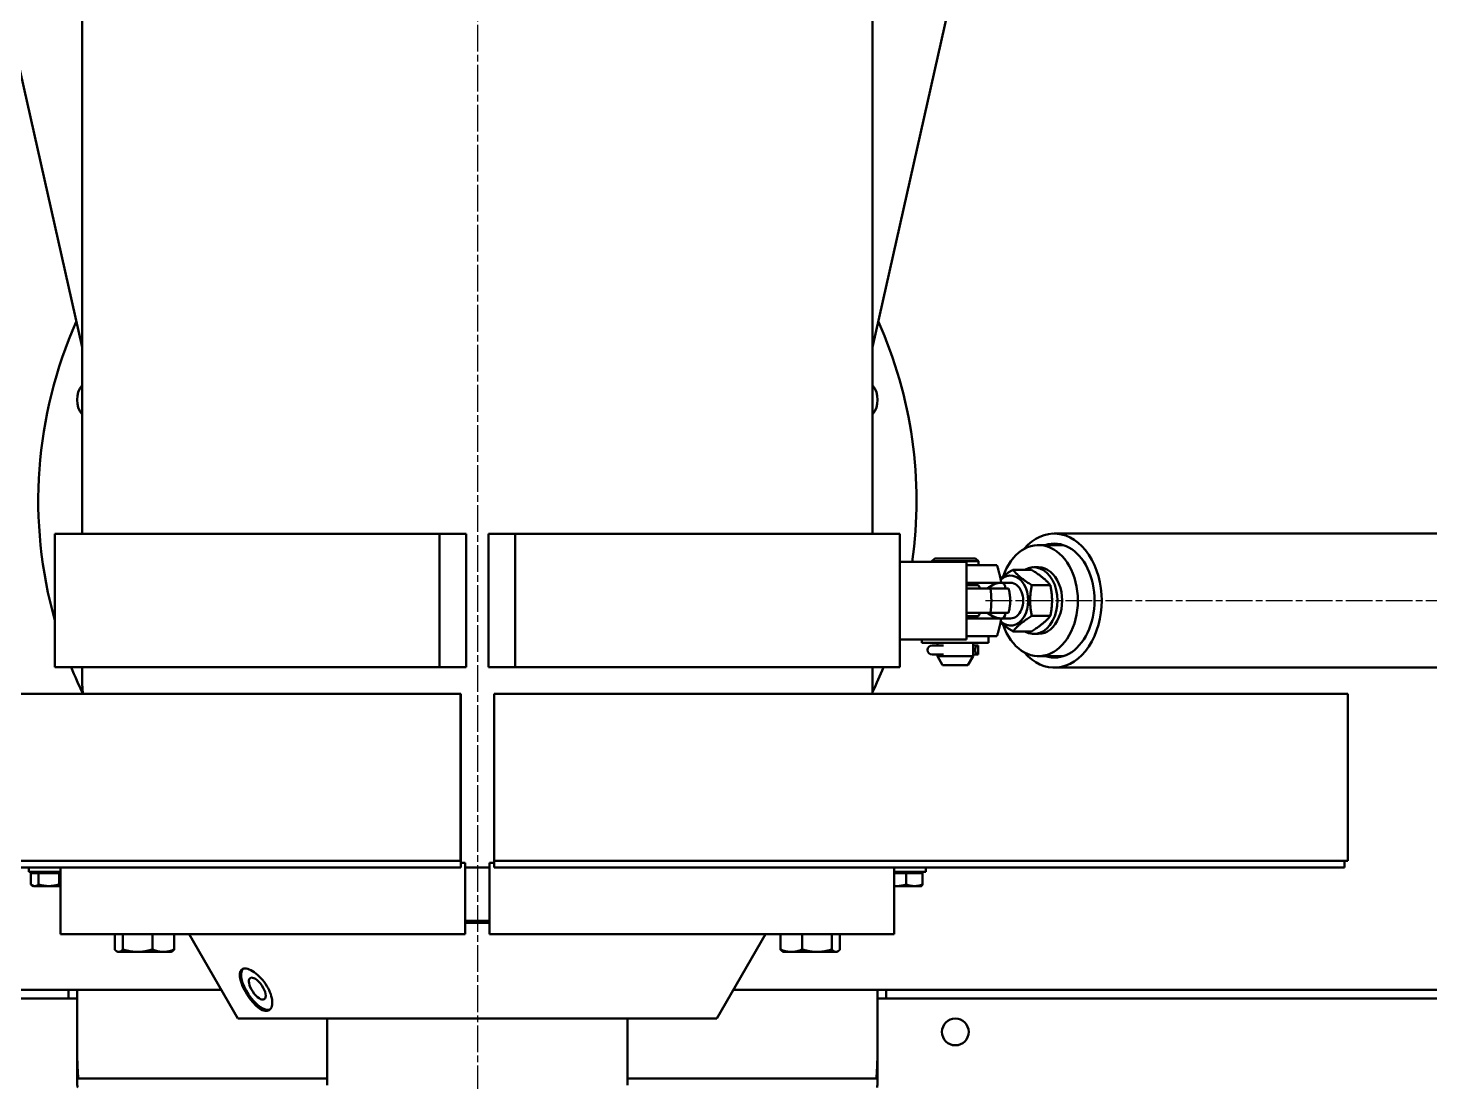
# Model space of a CAD drawing. Header units: millimetres. Extents: x 39335 to 110675, y -13954 to 36506.
# Drawn here: x 52350 to 52980, y 21186 to 21660 of the extents above; entities that cross this region are included whole.
import ezdxf

# ---------------------------------------------------------------- set-up
doc = ezdxf.new("R2010")
doc.units = ezdxf.units.MM
doc.linetypes.add('AM_ISO08W050', pattern=[18, 12, -1.5, 3, -1.5])
for name, color, linetype, lineweight in [('AM_0', 7, 'Continuous', 50), ('AM_7', 4, 'AM_ISO08W050', 25), ('RED', 1, 'Continuous', 9)]:
    doc.layers.add(name, color=color, linetype=linetype, lineweight=lineweight)

# ---------------------------------------------------------------- blocks, each defined once
blk = doc.blocks.new('rgqwefw')
at = {"layer": 'AM_0'}
for p, q in [((3735111.48, -122080.16), (3735184.05, -122404.46)), ((3735612.22, -122080.16), (3735539.65, -122404.46)), ((3735184.05, -122488.39), (3735184.05, -122170.89)), ((3735539.65, -122488.39), (3735539.65, -122218.39)), ((3735332.19, -122488.39), (3735171.85, -122488.39)), ((3735171.85, -122488.39), (3735171.85, -122548.39)), ((3735332.19, -122488.39), (3735344.85, -122488.39)), ((3735344.85, -122493.39), (3735344.85, -122488.39)), ((3735356.85, -122488.39), (3735344.85, -122488.39)), ((3735356.85, -122488.39), (3735356.85, -122493.39)), ((3735366.85, -122493.39), (3735366.85, -122488.39)), ((3735378.85, -122488.39), (3735366.85, -122488.39)), ((3735378.85, -122488.39), (3735378.85, -122493.39)), ((3735378.85, -122488.39), (3735391.51, -122488.39)), ((3735551.85, -122488.39), (3735391.51, -122488.39)), ((3735551.85, -122488.39), (3735551.85, -122548.39)), ((3736061.85, -122488.24), (3735621.36, -122488.24)), ((3735344.85, -122543.39), (3735344.85, -122493.39)), ((3735356.85, -122493.39), (3735356.85, -122543.39)), ((3735366.85, -122543.39), (3735366.85, -122493.39)), ((3735378.85, -122493.39), (3735378.85, -122543.39)), ((3735625.42, -122493.39), (3735614.29, -122493.39)), ((3735581.85, -122500.89), (3735551.85, -122500.89)), ((3735551.85, -122500.89), (3735551.85, -122535.89)), ((3735567.64, -122499.39), (3735566.31, -122500.72)), ((3735566.31, -122500.72), (3735587.31, -122500.72)), ((3735566.31, -122500.72), (3735566.31, -122500.89)), ((3735567.64, -122499.39), (3735585.98, -122499.39)), ((3735581.85, -122535.89), (3735581.85, -122500.89)), ((3735595.59, -122502.39), (3735581.85, -122502.39)), ((3735585.98, -122499.39), (3735587.31, -122500.72)), ((3735587.31, -122500.72), (3735587.31, -122502.39)), ((3735612.17, -122503.39), (3735614.29, -122503.39)), ((3735581.85, -122510.39), (3735597.52, -122510.39)), ((3735584.81, -122510.39), (3735584.81, -122511.39)), ((3735597.52, -122510.39), (3735601.7, -122510.39)), ((3735602.77, -122504.53), (3735611.1, -122504.53)), ((3735581.85, -122511.39), (3735587.16, -122511.39)), ((3735581.85, -122512.89), (3735592.6, -122512.89)), ((3735600.76, -122512.89), (3735592.6, -122512.89)), ((3735611.25, -122511.46), (3735619.59, -122511.46)), ((3735592.6, -122523.89), (3735581.85, -122523.89)), ((3735581.85, -122525.39), (3735587.16, -122525.39)), ((3735597.52, -122526.39), (3735581.85, -122526.39)), ((3735584.81, -122525.39), (3735584.81, -122526.39)), ((3735592.6, -122523.89), (3735600.76, -122523.89)), ((3735597.52, -122526.39), (3735601.7, -122526.39)), ((3735611.25, -122525.31), (3735619.59, -122525.31)), ((3735551.85, -122535.89), (3735581.85, -122535.89)), ((3735561.81, -122535.89), (3735561.81, -122537.39)), ((3735595.59, -122534.39), (3735581.85, -122534.39)), ((3735591.81, -122534.39), (3735591.81, -122537.39)), ((3735602.77, -122532.24), (3735611.1, -122532.24)), ((3735612.17, -122533.39), (3735614.29, -122533.39)), ((3735561.81, -122537.39), (3735591.81, -122537.39)), ((3735570.28, -122538.59), (3735566.38, -122538.59)), ((3735568.81, -122537.39), (3735568.81, -122538.59)), ((3735570.28, -122538.59), (3735571.45, -122538.59)), ((3735571.45, -122538.59), (3735571.46, -122538.59)), ((3735584.81, -122537.39), (3735584.81, -122543.39)), ((3735584.81, -122538.59), (3735585.74, -122538.59)), ((3735585.74, -122538.59), (3735587.15, -122538.59)), ((3735587.15, -122542.59), (3735587.15, -122538.59)), ((3735332.19, -122548.39), (3735171.85, -122548.39)), ((3735184.05, -122555.89), (3735184.05, -122548.39)), ((3735332.19, -122548.39), (3735344.85, -122548.39)), ((3735344.85, -122548.39), (3735344.85, -122543.39)), ((3735344.85, -122548.39), (3735356.85, -122548.39)), ((3735356.85, -122543.39), (3735356.85, -122548.39)), ((3735366.85, -122548.39), (3735366.85, -122543.39)), ((3735366.85, -122548.39), (3735378.85, -122548.39)), ((3735378.85, -122543.39), (3735378.85, -122548.39)), ((3735378.85, -122548.39), (3735391.51, -122548.39)), ((3735551.85, -122548.39), (3735391.51, -122548.39)), ((3735539.65, -122560.39), (3735539.65, -122548.39)), ((3735570.28, -122542.59), (3735566.38, -122542.59)), ((3735568.81, -122542.59), (3735568.81, -122543.39)), ((3735568.81, -122543.39), (3735584.81, -122543.39)), ((3735571.12, -122547.39), (3735568.81, -122543.39)), ((3735570.28, -122542.59), (3735571.45, -122542.59)), ((3735571.12, -122547.39), (3735582.5, -122547.39)), ((3735571.45, -122542.59), (3735571.46, -122542.59)), ((3735582.5, -122547.39), (3735584.81, -122543.39)), ((3735584.81, -122542.59), (3735585.74, -122542.59)), ((3735585.74, -122542.59), (3735587.15, -122542.59)), ((3735625.42, -122543.39), (3735614.29, -122543.39)), ((3736061.85, -122548.54), (3735621.36, -122548.54)), ((3734970.35, -122560.39), (3735354.32, -122560.39)), ((3735354.32, -122635.39), (3735354.32, -122560.39)), ((3735354.35, -122560.39), (3735354.32, -122560.39)), ((3735354.35, -122635.39), (3735354.35, -122560.39)), ((3735369.35, -122635.39), (3735369.35, -122560.39)), ((3735369.38, -122560.39), (3735369.35, -122560.39)), ((3735369.38, -122560.39), (3735753.35, -122560.39)), ((3735369.38, -122635.39), (3735369.38, -122560.39)), ((3735753.35, -122635.39), (3735753.35, -122560.39)), ((3734971.54, -122635.39), (3735354.32, -122635.39)), ((3735354.35, -122635.39), (3735354.32, -122635.39)), ((3735354.35, -122633.39), (3735354.35, -122638.39)), ((3735356.35, -122636.39), (3735354.35, -122636.39)), ((3735356.35, -122636.39), (3735356.35, -122668.39)), ((3735356.35, -122636.39), (3735356.44, -122636.39)), ((3735356.44, -122636.39), (3735356.44, -122668.39)), ((3735367.26, -122636.39), (3735367.35, -122636.39)), ((3735367.26, -122636.39), (3735367.26, -122668.39)), ((3735367.35, -122636.39), (3735367.35, -122668.39)), ((3735369.35, -122636.39), (3735367.35, -122636.39)), ((3735369.35, -122633.39), (3735369.35, -122638.39)), ((3735369.38, -122635.39), (3735369.35, -122635.39)), ((3735369.38, -122635.39), (3735753.35, -122635.39)), ((3735751.85, -122635.39), (3735751.85, -122638.39)), ((3734973.05, -122638.39), (3735354.35, -122638.39)), ((3735160.15, -122638.39), (3735160.15, -122640.39)), ((3735174.35, -122640.39), (3735160.15, -122640.39)), ((3735160.99, -122640.99), (3735160.99, -122646.07)), ((3735160.99, -122640.99), (3735164.52, -122640.99)), ((3735162.83, -122640.99), (3735162.83, -122640.39)), ((3735164.52, -122640.99), (3735173.68, -122640.99)), ((3735164.52, -122640.99), (3735164.52, -122646.07)), ((3735173.68, -122640.99), (3735174.35, -122640.99)), ((3735173.68, -122640.99), (3735173.68, -122646.07)), ((3735174.35, -122638.39), (3735174.35, -122668.39)), ((3735367.26, -122638.39), (3735356.44, -122638.39)), ((3735369.35, -122638.39), (3735751.85, -122638.39)), ((3735549.35, -122638.39), (3735549.35, -122668.39)), ((3735563.56, -122640.39), (3735549.35, -122640.39)), ((3735549.35, -122640.99), (3735554.76, -122640.99)), ((3735554.76, -122640.99), (3735554.76, -122646.07)), ((3735554.76, -122640.99), (3735562.09, -122640.99)), ((3735560.87, -122640.99), (3735560.87, -122640.39)), ((3735562.09, -122640.99), (3735562.09, -122646.07)), ((3735563.56, -122638.39), (3735563.56, -122640.39)), ((3735162.15, -122646.79), (3735161.49, -122646.41)), ((3735162.15, -122646.79), (3735162.75, -122646.79)), ((3735162.75, -122646.79), (3735169.1, -122646.79)), ((3735169.1, -122646.79), (3735174.35, -122646.79)), ((3735549.35, -122646.79), (3735550.49, -122646.79)), ((3735550.49, -122646.79), (3735558.43, -122646.79)), ((3735558.43, -122646.79), (3735561.56, -122646.79)), ((3735561.56, -122646.79), (3735561.62, -122646.75)), ((3735356.35, -122668.39), (3735174.35, -122668.39)), ((3735198.75, -122668.39), (3735198.75, -122675.31)), ((3735202.33, -122668.39), (3735202.33, -122675.31)), ((3735215.72, -122668.39), (3735215.72, -122675.31)), ((3735225.52, -122668.39), (3735225.52, -122675.31)), ((3735254.18, -122706.39), (3735232.24, -122668.39)), ((3735356.35, -122668.39), (3735356.44, -122668.39)), ((3735356.44, -122662.39), (3735367.26, -122662.39)), ((3735367.26, -122663.39), (3735356.44, -122663.39)), ((3735367.26, -122668.39), (3735367.35, -122668.39)), ((3735549.35, -122668.39), (3735367.35, -122668.39)), ((3735469.52, -122706.39), (3735491.46, -122668.39)), ((3735498.18, -122668.39), (3735498.18, -122675.31)), ((3735507.98, -122668.39), (3735507.98, -122675.31)), ((3735521.37, -122668.39), (3735521.37, -122675.31)), ((3735524.95, -122668.39), (3735524.95, -122675.31)), ((3735200.13, -122676.39), (3735199.71, -122676.14)), ((3735200.13, -122676.39), (3735200.54, -122676.39)), ((3735200.54, -122676.39), (3735209.03, -122676.39)), ((3735209.03, -122676.39), (3735220.62, -122676.39)), ((3735220.62, -122676.39), (3735224.13, -122676.39)), ((3735224.13, -122676.39), (3735224.56, -122676.14)), ((3735499.57, -122676.39), (3735499.15, -122676.14)), ((3735499.57, -122676.39), (3735503.08, -122676.39)), ((3735503.08, -122676.39), (3735514.68, -122676.39)), ((3735514.68, -122676.39), (3735523.16, -122676.39)), ((3735523.16, -122676.39), (3735523.57, -122676.39)), ((3735523.57, -122676.39), (3735523.99, -122676.14)), ((3735177.9, -122693.39), (3735034.62, -122693.39)), ((3735177.9, -122693.39), (3735181.9, -122693.39)), ((3735177.9, -122697.39), (3735177.9, -122693.39)), ((3735181.9, -122693.39), (3735246.67, -122693.39)), ((3735181.9, -122723.39), (3735181.9, -122693.39)), ((3735477.03, -122693.39), (3735541.81, -122693.39)), ((3735541.81, -122693.39), (3735545.81, -122693.39)), ((3735541.81, -122723.39), (3735541.81, -122693.39)), ((3735545.81, -122697.39), (3735545.81, -122693.39)), ((3736061.85, -122693.39), (3735545.81, -122693.39)), ((3734476.85, -122697.39), (3735181.85, -122697.39)), ((3735181.85, -122697.39), (3735181.85, -122728.39)), ((3735181.9, -122697.39), (3735181.85, -122697.39)), ((3735181.9, -122728.39), (3735181.9, -122697.39)), ((3735541.85, -122697.39), (3735541.81, -122697.39)), ((3735541.81, -122697.39), (3735541.81, -122728.39)), ((3735541.85, -122697.39), (3737417.75, -122697.39)), ((3735541.85, -122728.39), (3735541.85, -122697.39)), ((3735469.52, -122706.39), (3735254.18, -122706.39)), ((3735294.35, -122736.39), (3735294.35, -122706.39)), ((3735429.35, -122736.39), (3735429.35, -122706.39)), ((3735294.35, -122733.39), (3735182.08, -122733.39)), ((3735182.4, -122733.39), (3735294.35, -122733.39)), ((3735541.63, -122733.39), (3735429.35, -122733.39)), ((3735429.35, -122733.39), (3735541.31, -122733.39))]:
    blk.add_line(p, q, dxfattribs=at)
blk.add_circle((3735576.85, -122712.39), 6, dxfattribs=at)
for centre, radius, start, end in [((3735361.85, -122473.39), 197.5, 155.96533, 195.84049), ((3735361.85, -122473.39), 197.5, 351.9961, 24.03467), ((3735192.81, -122428.09), 11, 142.80992, 217.19008), ((3735530.89, -122428.09), 11, 322.80992, 37.19008), ((3735576.81, -122518.39), 12.49, 26.11534, 34.07161), ((3735576.81, -122518.39), 12.49, 325.92839, 333.88466), ((3735566.38, -122540.59), 2, 90, 270), ((3735361.85, -122473.39), 197.5, 202.318, 206.05221), ((3735361.85, -122473.39), 197.5, 334.19136, 337.682)]:
    blk.add_arc(centre, radius, start, end, dxfattribs=at)
for centre, major_axis, ratio, start_param, end_param in [((3735621.36, -122518.39), (0, -30.15), 0.707107, 5.592775, 10.115188), ((3735614.29, -122518.39), (0, -25), 0.707107, 5.162354, 10.545609), ((3735621.36, -122518.39), (0, -25.65), 0.707107, 6.05758, 9.650383), ((3735612.17, -122518.39), (0, -15), 0.707107, 5.890175, 9.817788), ((3735614.29, -122518.39), (0, -15), 0.707107, 0, 3.141593), ((3735590.46, -122518.39), (8.38, 7.4), 0.361823, 5.859302, 7.484813), ((3735601.7, -122518.39), (0, -11.25), 0.707107, 3.921312, 3.939504), ((3735601.7, -122518.39), (0, -11.25), 0.707107, 5.691319, 10.016644), ((3735601.7, -122518.39), (0, -8), 0.707107, 6.280368, 9.427596), ((3735576.81, -122518.39), (0, -23), 0.707107, 1.329326, 1.812267), ((3735590.46, -122518.39), (-8.38, 7.4), 0.361823, 1.939965, 3.565476), ((3735601.7, -122518.39), (0, -11.25), 0.707107, 5.485274, 5.503466), ((3735587.15, -122540.59), (0, 2), 0.707107, 0, 3.141593), ((3735262.86, -122692.9), (-6.1, 9.15), 0.433013, 0.093325, 3.052743), ((3735361.85, -122723.39), (128.69, -128.69), 0.978019, 3.938103, 3.993687), ((3735361.85, -122723.39), (128.69, 128.69), 0.978019, 5.431091, 5.486675)]:
    blk.add_ellipse(centre, major_axis=major_axis, ratio=ratio, start_param=start_param, end_param=end_param, dxfattribs=at)
blk.add_ellipse((3735262.86, -122692.9), major_axis=(3.17, -4.76), ratio=0.433013, dxfattribs=at)
for points, weights in [([(3735597.52, -122510.39), (3735596.88, -122506.85), (3735595.59, -122502.39)], [1.416407865, 1.35332616312, 1.24264068712]), ([(3735594.74, -122510.91), (3735594.97, -122510.65), (3735595.21, -122510.39)], [1.0201809442, 1.02969824603, 1.03763114864]), ([(3735597.15, -122508.51), (3735599.29, -122506.66), (3735602.77, -122504.53)], [1.07535849934, 1.08976251854, 1]), ([(3735602.77, -122504.53), (3735605.59, -122507.99), (3735611.25, -122511.46)], [1, 1.15470053838, 1]), ([(3735619.59, -122511.46), (3735616.76, -122507.99), (3735611.1, -122504.53)], [1, 1.15470053838, 1]), ([(3735611.25, -122511.46), (3735609.84, -122518.39), (3735611.25, -122525.31)], [1, 1.15470053838, 1]), ([(3735619.59, -122525.31), (3735621, -122518.39), (3735619.59, -122511.46)], [1, 1.15470053838, 1]), ([(3735595.21, -122526.39), (3735594.97, -122526.13), (3735594.74, -122525.86)], [1.03763114864, 1.02969824603, 1.0201809442]), ([(3735595.59, -122534.39), (3735596.88, -122529.92), (3735597.52, -122526.39)], [1.24264068712, 1.35332616312, 1.416407865]), ([(3735602.77, -122532.24), (3735599.29, -122530.11), (3735597.15, -122528.26)], [1, 1.08976251854, 1.07535849934]), ([(3735611.25, -122525.31), (3735605.59, -122528.78), (3735602.77, -122532.24)], [1, 1.15470053838, 1]), ([(3735611.1, -122532.24), (3735616.76, -122528.78), (3735619.59, -122525.31)], [1, 1.15470053838, 1]), ([(3735160.99, -122646.07), (3735161.93, -122646.79), (3735162.75, -122646.79)], [1, 1.0379548493, 1]), ([(3735162.75, -122646.79), (3735163.58, -122646.79), (3735164.52, -122646.07)], [1, 1.0379548493, 1]), ([(3735164.52, -122646.07), (3735166.98, -122646.79), (3735169.1, -122646.79)], [1, 1.0379548493, 1]), ([(3735169.1, -122646.79), (3735171.23, -122646.79), (3735173.68, -122646.07)], [1, 1.0379548493, 1]), ([(3735173.68, -122646.07), (3735174.03, -122646.23), (3735174.35, -122646.36)], [1, 1.00842440495, 1.01310907176]), ([(3735549.35, -122646.73), (3735549.93, -122646.79), (3735550.49, -122646.79)], [1.01528468365, 1.01060612164, 1]), ([(3735550.49, -122646.79), (3735552.47, -122646.79), (3735554.76, -122646.07)], [1, 1.0379548493, 1]), ([(3735554.76, -122646.07), (3735556.73, -122646.79), (3735558.43, -122646.79)], [1, 1.0379548493, 1]), ([(3735558.43, -122646.79), (3735560.13, -122646.79), (3735562.09, -122646.07)], [1, 1.0379548493, 1]), ([(3735562.09, -122646.07), (3735561.84, -122646.62), (3735561.62, -122646.75)], [1, 1.02892942038, 1.01375847525]), ([(3735198.75, -122675.31), (3735199.71, -122676.39), (3735200.54, -122676.39)], [1, 1.0379548493, 1]), ([(3735200.54, -122676.39), (3735201.37, -122676.39), (3735202.33, -122675.31)], [1, 1.0379548493, 1]), ([(3735202.33, -122675.31), (3735205.92, -122676.39), (3735209.03, -122676.39)], [1, 1.0379548493, 1]), ([(3735209.03, -122676.39), (3735212.13, -122676.39), (3735215.72, -122675.31)], [1, 1.0379548493, 1]), ([(3735215.72, -122675.31), (3735218.34, -122676.39), (3735220.62, -122676.39)], [1, 1.0379548493, 1]), ([(3735220.62, -122676.39), (3735222.89, -122676.39), (3735225.52, -122675.31)], [1, 1.0379548493, 1]), ([(3735225.52, -122675.31), (3735225.01, -122675.88), (3735224.56, -122676.14)], [1, 1.01965956375, 1.01895290532]), ([(3735499.15, -122676.14), (3735498.69, -122675.88), (3735498.18, -122675.31)], [1.01895290532, 1.01965956375, 1]), ([(3735498.18, -122675.31), (3735500.81, -122676.39), (3735503.08, -122676.39)], [1, 1.0379548493, 1]), ([(3735503.08, -122676.39), (3735505.36, -122676.39), (3735507.98, -122675.31)], [1, 1.0379548493, 1]), ([(3735507.98, -122675.31), (3735511.57, -122676.39), (3735514.68, -122676.39)], [1, 1.0379548493, 1]), ([(3735514.68, -122676.39), (3735517.78, -122676.39), (3735521.37, -122675.31)], [1, 1.0379548493, 1]), ([(3735521.37, -122675.31), (3735522.33, -122676.39), (3735523.16, -122676.39)], [1, 1.0379548493, 1]), ([(3735523.16, -122676.39), (3735523.99, -122676.39), (3735524.95, -122675.31)], [1, 1.0379548493, 1])]:
    blk.add_rational_spline(points, weights, degree=2, dxfattribs=at)
for points, knots in [([(3735600.76, -122512.89), (3735600.98, -122513.67), (3735601.15, -122514.43), (3735601.4, -122515.9), (3735601.48, -122516.61), (3735601.56, -122518.03), (3735601.56, -122518.74), (3735601.48, -122520.16), (3735601.4, -122520.88), (3735601.15, -122522.35), (3735600.98, -122523.1), (3735600.76, -122523.89)], [2.7516499, 2.7516499, 2.7516499, 2.7516499, 2.907627, 2.907627, 3.0636041, 3.0636041, 3.2195812, 3.2195812, 3.3755583, 3.3755583, 3.5315354, 3.5315354, 3.5315354, 3.5315354]), ([(3735184.05, -122555.89), (3735184.05, -122555.89), (3735184.06, -122555.99), (3735184.1, -122556.43), (3735184.14, -122556.77), (3735184.22, -122557.67), (3735184.27, -122558.22), (3735184.36, -122559.33), (3735184.4, -122559.84), (3735184.44, -122560.39)], [7.915922, 7.915922, 7.915922, 7.915922, 8.245752, 8.245752, 8.575582, 8.575582, 8.905411, 8.905411, 9.14505, 9.14505, 9.14505, 9.14505]), ([(3735266.87, -122702.92), (3735266.2, -122702.92), (3735265.39, -122702.69), (3735263.68, -122701.73), (3735262.77, -122701.01), (3735261.09, -122699.35), (3735260.2, -122698.31), (3735258.55, -122696.02), (3735257.79, -122694.78), (3735257.18, -122693.62), (3735256.53, -122692.39), (3735255.97, -122691.07), (3735255.2, -122688.67), (3735255.01, -122687.57), (3735255.01, -122685.84), (3735255.21, -122685.1), (3735256.02, -122684.11), (3735256.63, -122683.87), (3735258.06, -122683.87), (3735258.96, -122684.11), (3735260.93, -122685.1), (3735261.99, -122685.84), (3735263.96, -122687.57), (3735264.98, -122688.67), (3735266.8, -122691.07), (3735267.59, -122692.39), (3735268.71, -122694.78), (3735269.15, -122696.02), (3735269.61, -122698.31), (3735269.64, -122699.35), (3735269.39, -122701.01), (3735269.09, -122701.73), (3735268.16, -122702.69), (3735267.54, -122702.92), (3735266.87, -122702.92)], [5.027795, 5.027795, 5.027795, 5.027795, 5.429182, 5.429182, 5.83057, 5.83057, 6.231978, 6.231978, 6.633386, 6.633386, 6.633386, 7.061161, 7.061161, 7.488936, 7.488936, 7.916712, 7.916712, 8.344488, 8.344488, 8.772264, 8.772264, 9.200039, 9.200039, 9.627814, 9.627814, 10.055589, 10.055589, 10.456998, 10.456998, 10.858406, 10.858406, 11.259793, 11.259793, 11.661181, 11.661181, 11.661181, 11.661181]), ([(3735181.85, -122728.39), (3735181.85, -122729.52), (3735181.85, -122730.72), (3735181.85, -122732.94), (3735181.86, -122733.95), (3735181.88, -122735.55), (3735181.9, -122736.24), (3735181.97, -122737.16), (3735182.02, -122737.39), (3735182.08, -122737.39)], [0, 0, 0, 0, 0.339024, 0.339024, 0.678047, 0.678047, 1.017243, 1.017243, 1.356439, 1.356439, 1.356439, 1.356439]), ([(3735182.08, -122733.39), (3735182.04, -122733.39), (3735182.01, -122733.26), (3735181.97, -122732.75), (3735181.95, -122732.37), (3735181.92, -122731.48), (3735181.91, -122730.92), (3735181.9, -122729.68), (3735181.9, -122729.01), (3735181.9, -122728.39)], [-0.7536629, -0.7536629, -0.7536629, -0.7536629, -0.5651627, -0.5651627, -0.3766626, -0.3766626, -0.1883313, -0.1883313, 0, 0, 0, 0]), ([(3735541.63, -122737.39), (3735541.68, -122737.39), (3735541.73, -122737.16), (3735541.8, -122736.24), (3735541.82, -122735.55), (3735541.84, -122733.95), (3735541.85, -122732.94), (3735541.85, -122730.72), (3735541.85, -122729.52), (3735541.85, -122728.39)], [-1.356439, -1.356439, -1.356439, -1.356439, -1.017243, -1.017243, -0.678047, -0.678047, -0.339024, -0.339024, 0, 0, 0, 0]), ([(3735541.81, -122728.39), (3735541.81, -122729.01), (3735541.8, -122729.68), (3735541.79, -122730.92), (3735541.78, -122731.48), (3735541.75, -122732.37), (3735541.74, -122732.75), (3735541.69, -122733.26), (3735541.66, -122733.39), (3735541.63, -122733.39)], [-3.0155491, -3.0155491, -3.0155491, -3.0155491, -2.8272179, -2.8272179, -2.6388866, -2.6388866, -2.4503864, -2.4503864, -2.2618862, -2.2618862, -2.2618862, -2.2618862])]:
    blk.add_open_spline(points, degree=3, knots=knots, dxfattribs=at)
at = {"layer": 'AM_7'}
for p, q in [((3735361.85, -119235.42), (3735361.85, -123173.84)), ((3735590.46, -122518.39), (3736349.02, -122518.39))]:
    blk.add_line(p, q, dxfattribs=at)

msp = doc.modelspace()

# ---------------------------------------------------------------- block references
at = {"layer": 'RED'}
msp.add_blockref('rgqwefw', (-3682809.92, 143921.29), dxfattribs=at)

doc.saveas('drawing.dxf')
